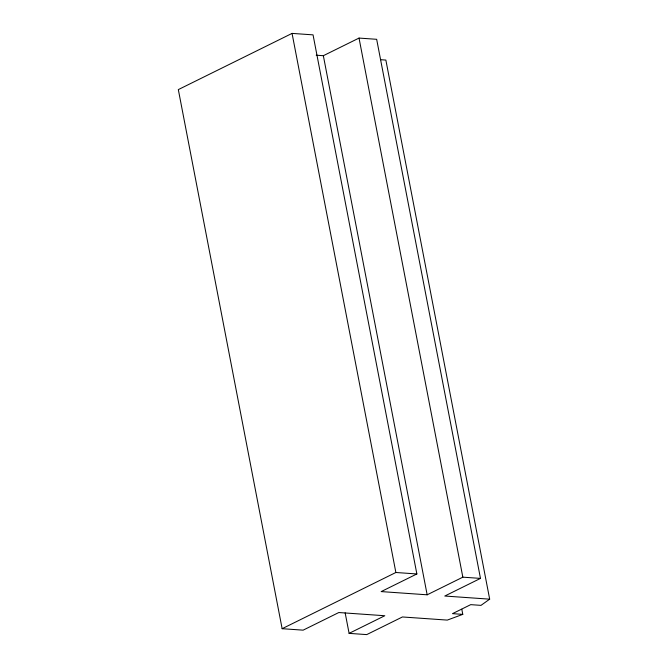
<?xml version="1.0" encoding="UTF-8"?>
<svg xmlns="http://www.w3.org/2000/svg" width="668" height="668" viewBox="0 0 668 668"><rect width="100%" height="100%" fill="white"/><g stroke="black" fill="none" stroke-linecap="round" stroke-linejoin="round"><path stroke-width="1" d="M380.76 59.711L385.862 60.07L489.677 599.163L481.002 605.367L470.715 604.649L452.503 613.65L462.782 614.368L461.797 609.241M316.198 55.202L323.345 55.703L359.025 38.076L376.66 39.303L480.476 578.396L462.84 577.169L427.161 594.804L381.186 591.589L416.865 573.962L313.05 34.861L292.058 33.4L178.323 89.604L282.138 628.697L303.13 630.158L338.81 612.531L384.785 615.737L349.105 633.373L345.156 612.873M282.138 628.697L395.873 572.493L416.865 573.962M480.476 578.396L444.796 596.031L489.677 599.163M462.782 614.368L447.301 620.096L402.42 616.965L366.74 634.6L349.105 633.373M359.025 38.076L462.84 577.169M323.345 55.703L427.161 594.804M292.058 33.4L395.873 572.493"/></g></svg>
